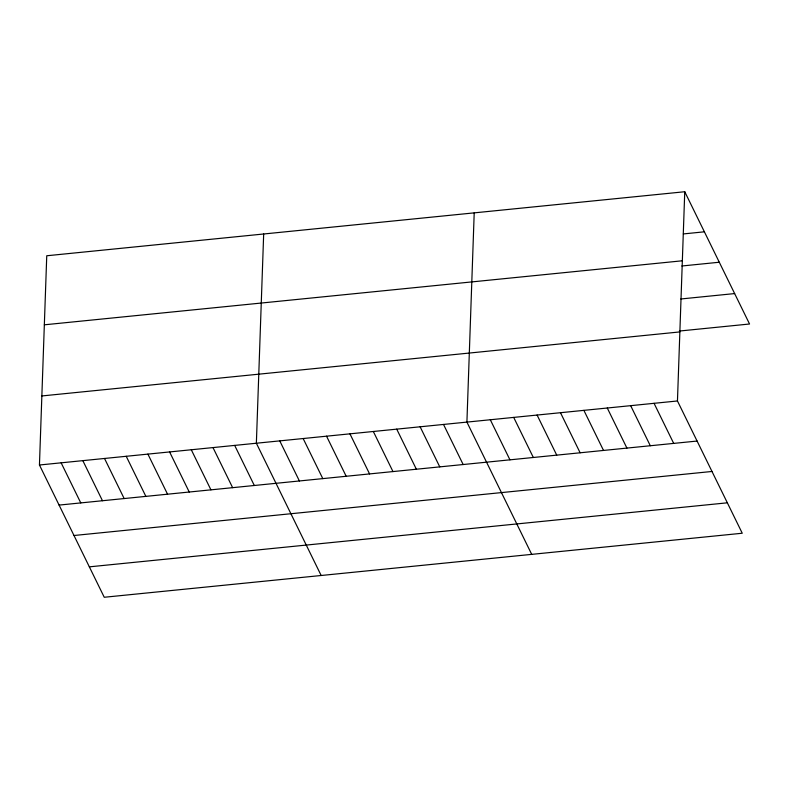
<?xml version="1.0" encoding="UTF-8"?>
<svg xmlns="http://www.w3.org/2000/svg" width="789" height="789" viewBox="0 0 789 789"><rect width="100%" height="100%" fill="white"/><g stroke="black" fill="none" stroke-linecap="round" stroke-linejoin="round"><path stroke-width="1.18" d="M684.753 191.737L677.455 400.97L742.252 533.236L104.247 597.263L39.45 464.997L46.748 255.764L684.753 191.737L749.55 324.003L679.368 331.045M263.674 233.998L256.366 443.231L321.162 575.497M474.209 212.862L466.91 422.095L531.707 554.361M683.333 233.929L704.39 231.818M44.342 324.812L682.347 260.784M681.864 265.992L719.292 262.234M680.838 298.982L734.648 293.577M41.856 395.95L679.862 331.922M39.45 464.997L677.455 400.97M59.086 505.088L697.091 441.051M73.988 535.504L711.994 471.467M89.344 566.847L727.35 502.81M654.061 403.317L673.698 443.398M630.667 405.664L650.304 445.746M607.274 408.012L626.91 448.093M583.88 410.359L603.516 450.44M560.486 412.706L580.122 452.787M537.092 415.053L556.728 455.135M513.698 417.401L533.334 457.482M490.304 419.748L509.941 459.829M443.517 424.443L463.153 464.524M420.123 426.79L439.759 466.871M396.729 429.137L416.365 469.228M373.335 431.494L392.971 471.575M349.941 433.842L369.577 473.923M326.547 436.189L346.184 476.27M303.154 438.536L322.79 478.617M279.76 440.883L299.396 480.965M234.678 445.41L254.314 485.491M212.991 447.58L232.627 487.661M191.293 449.76L210.929 489.841M169.605 451.939L189.242 492.02M147.908 454.119L167.544 494.2M126.22 456.289L145.857 496.37M104.523 458.468L124.159 498.549M82.835 460.648L102.471 500.729M61.138 462.827L80.774 502.909"/></g></svg>
